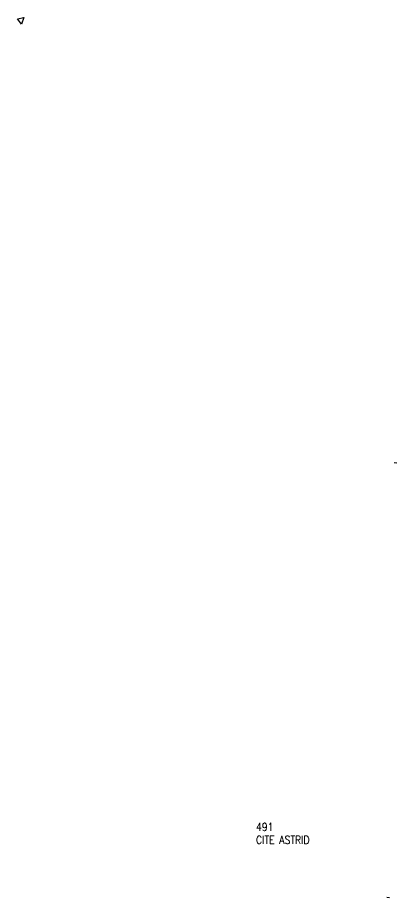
# Model space of a CAD drawing. Header units: millimetres. Extents: x 113005 to 113996, y 125027 to 125988.
# Drawn here: x 113559 to 113630.2, y 125322.5 to 125487.4 of the extents above; entities that cross this region are included whole.
import ezdxf

# ---------------------------------------------------------------- set-up
doc = ezdxf.new("R2010")
doc.units = ezdxf.units.MM
doc.linetypes.add('DASHED', pattern=[0.75, 0.5, -0.25])
for name, color, linetype in [('M_200', 7, 'CONTINUOUS'), ('W0112', 1, 'DASHED'), ('W0470', 7, 'CONTINUOUS')]:
    doc.layers.add(name, color=color, linetype=linetype)
doc.styles.get("Standard").update_dxf_attribs({"font": 'romans.shx', "width": 0.85})

msp = doc.modelspace()

# ---------------------------------------------------------------- linework, layer by layer
at = {"layer": 'W0112', "color": 252}
for points in [[(113629.6, 125404.02), (113630.2, 125403.98)], [(113628.2, 125322.53), (113628.8, 125322.49)]]:
    msp.add_lwpolyline(points, dxfattribs=at)
at = {"layer": 'W0470', "flags": 128}
msp.add_lwpolyline([(113560.17, 125487.43), (113559.73, 125486.22), (113559.01, 125487.19), (113560.17, 125487.43)], dxfattribs=at)

# ---------------------------------------------------------------- texts
at = {"layer": 'M_200', "width": 0.85}
for s, p in [('491', (113603.69, 125334.94)), ('CITE ASTRID', (113603.69, 125332.52))]:
    msp.add_text(s, height=1.5, dxfattribs=at).set_placement(p)

doc.saveas('drawing.dxf')
